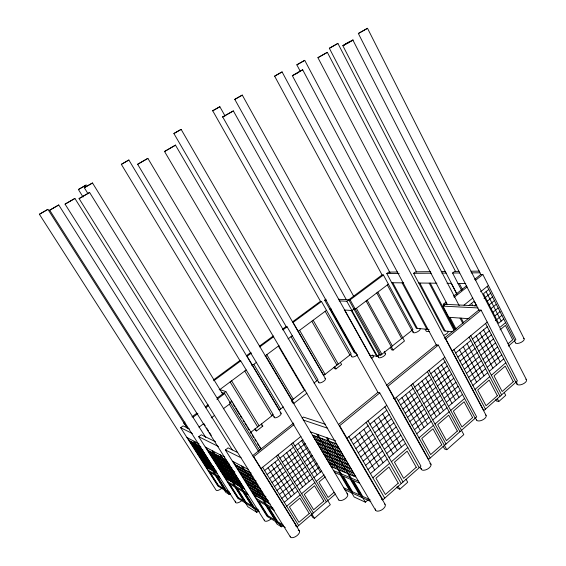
<?xml version="1.0" encoding="UTF-8"?>
<svg xmlns="http://www.w3.org/2000/svg" width="566" height="566" viewBox="0 0 566 566"><rect width="100%" height="100%" fill="white"/><g stroke="black" fill="none" stroke-linecap="round" stroke-linejoin="round"><path stroke-width="0.85" d="M173.889 133.519L181.127 129.381L173.889 133.519L286.382 326.922M164.543 151.49L175.481 145.158L164.543 151.49L375.668 510.426M524.081 338.673L367.518 28.3L358.356 33.5L480.753 274.425M358.356 33.5L367.518 28.3M352.901 40.08L526.387 379.616M347.552 494.118L147.875 158.367L137.637 164.281L338.716 499.927M137.637 164.281L147.875 158.367M455.672 271.73L337.909 43.419L329.348 48.28L456.826 293.804M459.175 305.605L327.332 52.341L317.922 57.675L447.423 304.671M329.348 48.28L337.909 43.419M317.922 57.675L327.332 52.341M281.083 413.23L128.871 160.008L121.343 164.345L240.083 360.839M486.095 415.387L302.69 69.802L297.539 72.957M121.343 164.345L128.871 160.008M299.435 530.936L89.626 192.49L79.07 198.595L290.351 536.915M292.304 75.681L300.03 71.111M79.07 198.595L89.626 192.49M396.964 486.909L397.799 488.359L399.865 489.201L407.725 482.232L406.063 479.324M495.752 399.631L496.488 401.039L498.795 401.499L505.728 395.351L504.264 392.535M443.051 446.192L444.628 449.05L446.807 449.715L463.809 434.624L428.978 370.334M381.526 499.226L382.871 499.82L420.955 466.165L379.772 392.917L377.763 392.45L338.433 424.528M416.675 272.076L304.741 60.35L296.839 64.835L300.157 71.068M316.903 434.179L354.175 497.019L365.374 502.198L368.013 499.884M372.853 477.789L389.599 463.306M391.439 461.715L407.803 447.557M418.989 437.872L433.422 425.391M435.006 424.019L449.156 411.786M450.706 410.442L464.58 398.45M474.994 389.422L489.746 376.673M491.366 375.272L505.799 362.785M232.258 449.885L74.903 198.447L65.062 204.135L264.449 520.564M311.102 514.671L312.793 517.423L314.441 518.336L330.311 504.695L292.983 442.803M370.447 473.65L387.236 459.189M389.083 457.597L405.497 443.461M416.718 433.797L431.186 421.33M432.778 419.965L446.963 407.746M448.52 406.402L462.429 394.431M472.879 385.425L487.666 372.69M489.286 371.289L503.761 358.823M222.82 394.205L92.506 182.981L84.299 187.714L88.02 193.714M295.572 525.842L297.171 526.797L335.504 493.991M368.027 469.497L384.866 455.057M386.72 453.472L403.183 439.358M414.432 429.707L428.943 417.262M430.542 415.89L444.763 403.7M446.326 402.355L460.271 390.398M470.749 381.406L485.578 368.692M487.206 367.299L501.724 354.854M296.839 64.835L304.741 60.35M334.082 492.314L328.103 497.429L318.884 482.126L325.238 476.791M365.608 465.337L382.496 450.918M384.349 449.333L400.862 435.24M412.147 425.604L426.693 413.18M428.299 411.815L442.562 399.638M444.133 398.294L458.113 386.359M468.62 377.38L483.484 364.695M485.119 363.294L499.672 350.87M508.027 343.781L512.697 339.798L505.388 325.408L500.047 329.886M508.318 346.123L515.881 339.657L482.84 274.489L480.782 274.496L474.641 279.371M363.174 461.156L380.111 446.765M381.972 445.18L398.535 431.108M409.848 421.486L424.443 409.084M426.049 407.718L440.348 395.563M441.926 394.226L455.948 382.312M466.483 373.348L481.39 360.676M483.031 359.283L497.62 346.88M275.317 521.371L276.993 524.052L281.451 526.819L282.781 525.694M360.74 456.974L377.727 442.598M379.595 441.02L396.2 426.969M407.548 417.361L422.179 404.98M423.793 403.615L438.134 391.481M439.711 390.144L453.776 378.244M464.339 369.301L479.289 356.651M480.93 355.257L495.561 342.876M358.292 452.772L375.329 438.417M377.204 436.846L393.858 422.809M405.235 413.222L419.915 400.862M421.528 399.497L435.912 387.385M437.497 386.047L451.597 374.176M462.189 365.24L477.18 352.611M478.829 351.224L493.502 338.864M286.7 506.209L300.129 494.946M301.607 493.701L314.809 482.628M316.267 481.411L324.077 474.86M355.844 448.562L372.93 434.228M374.805 432.657L391.509 418.649M402.921 409.069L417.644 396.731M419.257 395.372L433.683 383.274M435.275 381.944L449.411 370.086M460.038 361.172L475.065 348.564M476.721 347.177L491.43 334.846M65.062 204.135L74.903 198.447M500.422 326.971L505.608 322.62M84.299 187.714L92.506 182.981M353.382 444.338L370.518 430.026M372.407 428.455L389.153 414.468M400.601 404.909L415.359 392.592M416.986 391.233L431.448 379.156M433.04 377.826L447.218 365.99M457.873 357.089L472.943 344.503M474.605 343.123L489.357 330.806M284.274 502.29L297.744 491.04M299.223 489.802L312.46 478.737M313.925 477.52L321.75 470.983M503.754 318.969L498.554 323.313L483.47 293.733L488.776 289.452M350.913 440.1L368.105 425.816M369.994 424.245L386.797 410.279M398.273 400.735L413.074 388.432M414.701 387.08L429.212 375.025M430.804 373.702L445.025 361.886M455.708 352.993L470.82 340.435M472.483 339.055L487.276 326.759M281.84 498.363L295.346 487.128M296.832 485.89L310.111 474.839M311.569 473.622L319.422 467.092M495.377 320.738L501.901 315.312M212.462 450.805L247.908 506.782L256.837 512.336L258.726 510.773M346.965 438.247L386.741 405.313M444.805 357.231L394.707 398.712L393.342 398.393M452.241 351.069L487.227 322.096M279.399 494.422L292.947 483.201M294.433 481.963L307.748 470.933M309.213 469.716L317.087 463.193M494.811 315.97L500.04 311.647M492.936 312.291L498.172 307.968M276.958 490.467L290.535 479.26M292.035 478.029L305.378 467.014M306.85 465.797L314.746 459.281M274.503 486.505L288.122 475.313M289.622 474.082L303.008 463.08M304.48 461.87L312.397 455.361M491.055 308.597L496.304 304.282M379.772 392.917L339.65 425.689L382.871 499.82M438.317 345.076L387.802 386.352L428.611 459.394L476.671 416.923L438.317 345.076L436.16 344.814L386.451 385.361M481.086 310.133L445.81 338.949L483.817 410.605L517.409 380.918L481.086 310.133L478.822 310.005L444.31 338.157M272.041 482.529L285.696 471.358M287.203 470.127L300.624 459.139M302.103 457.929L310.041 451.435M489.166 304.897L494.429 300.588M269.572 478.546L283.269 467.389M284.776 466.158L298.24 455.184M299.718 453.982L307.685 447.494M487.269 301.183L492.547 296.888M474.832 306.015L476.176 304.925L474.251 301.183L468.846 305.548M484.043 298.544L490.665 293.174M267.102 474.549L280.835 463.405M282.349 462.174L295.848 451.222M297.334 450.02L305.315 443.539M78.398 189.518L86.152 185.047L78.398 189.518L83.068 197.018M264.619 470.544L278.394 459.415M279.908 458.184L293.443 447.246M294.936 446.043L302.944 439.577M261.046 468.521L300.978 436.358M224.235 489.93L225.742 492.293L229.117 494.387L230.312 493.425M205.741 437.44L58.751 204.977L49.695 210.205L235.597 502.367M233.355 110.915L222.714 116.936L233.355 110.915L431.002 464.332M390.045 272.777L282.073 71.917L274.63 76.148L382.503 275.72M463.986 305.124L472.801 298.027M480.569 291.78L488.416 285.469M390.215 347.234L391.665 349.852L393.122 350.064L404.485 341.001L377.847 292.12M259.44 450.119L261.103 448.803L225.848 391.552L219.176 389.358M252.231 455.963L293.683 423.043M378.64 354.748L380.819 355.108L412.911 329.61L383.423 274.991L381.979 274.998L346.802 301.261L339.147 300.871M293.995 424.627L253.702 456.663L297.171 526.797M302.117 418.132L303.461 417.057L325.634 424.358M455.368 329.674L443.001 306.142L446.616 303.277M454.137 297.299L467.12 286.983M475.32 280.467L482.84 274.489M369.789 355.172L377.501 356.389L379.425 354.868L348.762 299.789M444.048 305.746L443.27 304.267L446.001 302.103M453.5 296.145L466.455 285.865M49.695 210.205L58.751 204.977M274.63 76.148L282.073 71.917M254.629 429.092L255.507 430.521L256.589 430.967L262.801 426.106L261.485 423.955M333.898 367.27L334.697 368.671L335.949 368.919L341.616 364.49L340.421 362.389M291.617 401.068L292.756 402.985L293.924 403.339L306.906 393.179M285.314 527.526L267.06 516.291L225.388 449.977L228.105 447.862L237.614 452.51M465.733 283.495L457.972 283.417L452.595 273.017L454.668 271.397L458.969 271.355M250.144 432.799L273.286 414.751L240.741 360.903L239.694 360.662L213.509 379.913M283.333 406.919L279.385 409.996L247.066 356.262L251.283 353.163M292.021 400.141L305.032 389.995M313.996 382.998L317.979 379.892L287.089 326.815L285.943 326.674L282.434 329.249M187.459 428.519L47.912 209.356L39.394 214.273L215.993 490.007A4.493 1.755 -34.8 0 0 221.377 488.585M39.394 214.273L47.912 209.356M259.263 511.494L237.819 498.292L198.716 436.69L201.263 434.759L215.54 441.735M453.118 331.768L444.147 330.919L413.647 273.328L415.628 271.822L430.627 271.659M229.499 402.907L231.784 401.181L231.176 400.976L232.088 402.461M353.941 309.029L351.96 310.529L344.241 309.991M198.977 427.153L203.81 423.51L205.21 425.731M211.224 417.906L214.627 415.338M223.315 408.779L230.61 403.268M388.375 284.167L355.285 309.142L353.906 309.05M184.962 422.059L183.554 423.113L184.53 423.58L187.65 428.469M191.98 416.824L196.897 413.152M205.316 406.862L208.125 404.768M217.252 397.948L225.848 391.552M192.978 417.262L197.909 413.583M205.649 407.796L208.465 405.695M216.912 399.384L224.652 393.596L259.61 450.31M338.56 299.287L350.128 299.853L383.423 274.991M230.581 493.835L217.952 486.06L180.653 427.691L183.073 425.88L189.362 428.95M429.078 329.49L416.293 328.287L386.797 273.534L388.715 272.105L397.551 272.013M242.283 95.095L234.833 99.361L242.283 95.095L353.877 296.612M219.424 389.875L246.217 369.966M256.695 362.19L252.507 365.303L251.431 365.049M265.065 355.972L279.024 345.6M288.101 338.857L292.282 335.744M298.232 331.329L326.49 310.331M356.693 353.099L354.351 352.731L324.686 300.143L325.974 299.202M246.705 355.519L250.908 352.427M259.32 346.25L273.328 335.949M292.615 321.771L320.278 301.437L321.502 301.501L351.189 353.991L323.766 375.378L293.068 322.422L321.502 301.501M213.785 380.741L240.741 360.903M259.709 346.958L273.753 336.629M282.88 329.914L287.089 326.815M219.841 106.719L212.717 110.766L219.841 106.719L225.042 115.959M352.936 40.066L351.776 40.816M342.904 45.634L344.078 44.877M344.05 44.884L348.854 42.117M350.786 41.417L351.811 40.809M345.034 44.297L347.531 42.853M350.821 41.403L348.288 42.86M346.951 43.61L348.316 42.846M296.188 73.714L297.575 72.936M348.819 42.125L350.106 41.424M346.986 43.596L344.567 44.898M296.223 73.693L293.011 75.398M350.078 41.438L352.109 40.37M299.994 71.125L301.112 70.531M343.682 45.358L344.602 44.891M301.077 70.552L302.69 69.802M352.073 40.384L353 39.974M343.088 45.641L343.718 45.344M293.046 75.384L292.339 75.667L436.52 345.26M441.211 271.546L445.626 271.496M470.99 271.227L479.586 271.128M386.797 273.534L399.143 273.435M413.647 273.328L431.25 273.187M441.813 273.102L446.213 273.067M452.595 273.017L459.67 272.961M471.16 272.869L479.996 272.798M391.757 282.745L403.707 282.866M418.776 283.021L436.902 283.205M447.055 283.304L451.569 283.354M445.265 304.345L476.862 305.845M443.27 304.267L445.251 304.359M324.686 300.143L326.391 300.228M443.001 306.142L478.022 307.925M329.667 308.979L331.386 309.093M448.859 317.293L469.122 318.708M429.481 331.648L426.325 331.336L425.137 329.122M221.893 392.712L224.652 393.596M303.22 420.022L327.742 428.271M310.21 431.773L335.666 440.893M318.856 437.468L312.602 435.19L331.358 466.731L337.817 469.433M319.797 437.808L328.464 440.964M329.447 441.324L336.204 443.779L355.703 476.926L348.734 474.004M314.965 439.174L321.247 441.501M322.195 441.855L330.898 445.081M331.881 445.449L338.666 447.968M317.328 443.143L323.639 445.527M324.587 445.888L333.317 449.192M334.315 449.567L341.121 452.142M319.684 447.098L326.016 449.538M326.971 449.906L335.737 453.281M336.735 453.67L343.569 456.302M261.704 425.682L262.801 426.106M322.033 451.045L328.386 453.543M329.348 453.918L338.15 457.363M339.147 457.76L346.01 460.448M324.375 454.986L330.756 457.533M331.718 457.915L340.555 461.439M341.553 461.835L348.444 464.587M326.709 458.913L333.112 461.509M334.082 461.898L342.946 465.5M343.958 465.903L350.87 468.712M329.037 462.825L335.468 465.478M336.437 465.875L345.338 469.547M346.35 469.964L353.29 472.822M338.786 469.844L347.722 473.579M333.678 470.629L340.152 473.381M341.128 473.799L350.099 477.605M351.118 478.044L358.108 481.008M334.831 472.568L340.35 474.931L349.547 490.439L343.505 487.701M359.304 483.053L353.325 480.492L362.714 496.403L370.114 499.75M261.103 448.803L259.546 447.027M344.524 489.569L370.787 501.54M225.388 449.977L241.144 457.83M180.653 427.691L192.355 433.528M198.716 436.69L218.426 446.517M186.936 437.532L199.055 443.836M205.309 447.083L224.681 457.158M232.428 461.184L248.594 469.589M189.362 440.61L195.702 443.942M196.423 444.324L200.817 446.638M207.835 450.324L214.316 453.734M215.052 454.116L221.822 457.682M222.594 458.085L226.096 459.925L244.618 489.3L240.96 487.185M235.279 464.75L243.656 469.157M244.611 469.66L251.198 473.126M191.492 443.942L197.874 447.345M198.595 447.727L203.017 450.083M210.071 453.847L216.587 457.321M217.33 457.71L224.136 461.34M224.907 461.757L229.626 464.269M237.663 468.549L246.09 473.042M247.052 473.551L252.924 476.685M193.622 447.274L200.031 450.734M200.76 451.13L204.078 452.92M212.3 457.356L218.851 460.894M219.594 461.297L226.442 464.997M227.221 465.415L231.961 467.976M240.041 472.334L248.509 476.912M249.479 477.428L256.129 481.022M195.744 450.593L202.189 454.123M202.925 454.519L206.265 456.345M214.528 460.865L221.115 464.467M221.858 464.877L228.742 468.641M229.527 469.065L234.897 472.002M242.411 476.112L250.929 480.767M251.898 481.298L257.834 484.546M197.859 453.904L204.34 457.498M205.076 457.901L208.437 459.762M216.743 464.361L223.365 468.025M224.122 468.443L231.041 472.27M231.827 472.709L235.406 474.69M244.781 479.876L253.342 484.616M254.311 485.154L260.282 488.458M199.968 457.208L206.491 460.865M207.227 461.276L210.602 463.172M218.957 467.849L225.615 471.577M226.372 472.002L233.326 475.9M234.119 476.339L237.713 478.355M247.137 483.633L255.74 488.451M256.723 489.003L262.716 492.363M202.076 460.512L208.628 464.226M209.378 464.644L213.92 467.219M221.165 471.329L227.857 475.122M228.622 475.553L235.612 479.515M236.404 479.968L240.019 482.013M249.493 487.383L258.138 492.279M259.122 492.837L265.914 496.686M204.177 463.802L210.764 467.573M211.514 468.004L216.085 470.622M223.372 474.796L230.1 478.652M230.857 479.091L237.89 483.123M238.682 483.576L242.319 485.663M251.842 491.118L260.53 496.099M261.52 496.665L268.341 500.577M206.279 467.077L212.901 470.919M213.651 471.358L217.082 473.346L199.706 446.05M225.565 478.263L232.329 482.182M233.093 482.628L240.161 486.718M254.184 494.847L262.914 499.905M263.912 500.486L270.187 504.122M208.366 470.353L215.023 474.258M215.78 474.697L219.226 476.721M227.758 481.716L234.557 485.699M235.329 486.152L242.425 490.305M243.231 490.779L246.903 492.929M256.518 498.561L265.291 503.705M266.289 504.285L273.18 508.325M220.301 478.404L217.606 476.82L226.025 490.029L229.485 492.144M248.042 494.741L245.177 493.05L254.134 507.249L258.556 509.959M274.383 510.256L268.489 506.782L277.892 521.802L283.028 524.951M187.622 437.886L218.695 486.519M198.058 445.18L215.356 472.348M227.603 492.003L229.117 494.387M194.654 441.544L226.301 491.203M193.933 441.169L225.523 490.722M194.096 443.1L211.217 469.943M192.504 442.258L209.554 468.981M190.926 441.43L207.906 468.025M209.434 451.166L227.235 479.225M206.01 447.451L238.576 498.759M218.405 455.885L236.595 484.652M216.721 454.993L234.833 483.633M213.198 451.187L246.33 503.535M212.675 452.864L230.617 481.185M211.047 452.008L228.912 480.201M206.611 427.953L208.479 430.917M209.413 432.396L211.274 435.36M224.334 459.005L242.779 488.239M220.705 455.092L256.837 512.336M219.941 454.689L253.603 508.006M220.103 456.776L238.364 485.678M239.418 466.929L258.499 497.344M237.338 465.832L256.327 496.085M233.334 461.658L268.029 516.892M248.976 471.959L268.454 503.117M246.783 470.806L266.169 501.794M279.76 524.109L281.451 526.819M242.63 466.49L278.04 523.048M241.675 465.995L277.015 522.418M241.526 468.04L260.693 498.618M262.596 467.268L298.657 525.524M233.008 403.947L234.833 406.919M235.753 408.404L239.411 414.347M240.324 415.833L241.696 418.062M243.069 420.29L243.988 421.776M244.901 423.262L246.734 426.233M247.646 427.719L249.019 429.948M250.391 432.176L251.311 433.662M252.224 435.148L253.596 437.377M254.969 439.598L255.882 441.084M257.254 443.312L258.627 445.541M229.35 404.216L258.393 451.272M268.086 467.742L287.662 499.46M255.266 428.809L256.589 430.967M274.97 462.181L294.391 493.835M271.531 464.955L291.037 496.644M231.593 380.833L259.094 425.816M276.399 456.154L314.441 518.336M230.114 381.93L257.664 426.934M283.311 455.439L302.555 487.022M277.92 454.93L313.366 512.938M286.7 452.694L305.866 484.248M272.508 414.496L274.34 417.517M244.767 371.041L271.878 415.847M290.082 449.97L309.17 481.489M291.483 444.006L326.384 501.794M301.614 440.645L320.455 472.065M253.823 364.327L280.658 409.006M298.282 443.341L317.193 474.789M316.748 436.697L335.645 468.528M266.834 354.656L293.273 399.164M314.668 435.94L333.487 467.622M265.539 355.618L293.924 403.339M326.264 440.164L345.458 472.631M324.092 439.372L343.208 471.697M321.934 438.586L340.987 470.763M317.844 434.511L352.682 493.283M278.38 346.081L304.48 390.42M333.933 442.952L353.354 475.942M331.676 442.131L351.033 474.966M327.459 437.957L365.374 502.198M326.483 437.603L361.808 497.443M317.505 380.423L318.842 382.715M291.03 336.678L316.755 380.84M348.904 436.641L384.724 498.179M175.481 145.158L385.029 504.228M355.25 436.499L374.671 470.006M359.551 432.919L378.88 466.384M299.612 330.303L325.089 374.345M181.127 129.381L325.365 378.576M363.839 429.353L383.069 462.776M334.747 366.818L335.949 368.919M366.131 422.377L401.23 483.597M398.188 486.286L399.865 489.201M313.161 320.236L338.242 364.087M311.816 321.233L336.933 365.105M368.027 420.807L403.042 481.991M374.225 420.729L393.214 454.038M325.167 311.314L349.901 354.988M378.435 417.227L397.332 450.494M212.717 110.766L320.462 301.261M350.439 354.259L351.741 356.566M382.623 413.746L401.428 446.97M222.714 116.936L377.862 392.196M420.333 467.544L421.203 469.08M330.36 309.022L355.059 352.844M384.866 406.862L419.18 467.728M396.37 397.332L430.21 457.979M372.414 354.967L373.496 356.913L371.6 358.42L344.531 310.012M350.128 299.853L380.819 355.108M401.994 397.643L420.354 430.655M234.777 99.361L346.173 299.414M377.572 355.802L378.435 357.344M346.802 301.261L377.501 356.389M351.21 310.472L376.715 356.269M384.236 351.429L385.517 353.743M405.709 394.559L423.984 427.535M356.375 308.321L381.873 354.266M409.402 391.488L427.592 424.429M367.178 300.164L392.351 345.946M412.84 383.698L446.001 444.027M366.11 300.978L393.122 350.064M411.206 385.05L446.807 449.715M418.352 384.045L436.351 416.887M376.786 292.919L401.669 338.546M421.988 381.024L439.902 413.831M427.38 371.657L459.953 431.695M425.611 378.017L443.44 410.782M411.885 330.077L413.145 332.412M387.328 284.96L411.899 330.417M392.79 282.759L417.34 328.386M437.95 367.766L455.503 400.388M434.384 370.723L452.022 403.388M441.494 364.815L458.976 397.403M475.298 417.715L476.537 420.057M443.235 358.533L475.171 418.253M402.101 282.851L426.948 329.292M453.939 349.661L485.451 409.161M459.514 349.83L476.6 382.213M419.809 283.035L445.209 331.018M449.963 317.363L456.069 329.002M430.259 283.134L454.753 329.709M463.299 346.689L480.308 379.022M429.198 283.127L454.066 330.381M497.316 398.676L498.795 401.499M467.07 343.555L483.994 375.852M470.749 335.737L501.596 394.891M461.177 318.149L463.618 322.825M460.038 318.071L462.875 323.519M469.087 337.117L499.997 396.306M451.286 283.347L456.953 294.278M476.204 335.963L492.929 368.148M457.986 283.417L461.608 290.415M479.911 332.879L496.559 365.028M342.862 45.719L479.027 310.401M515.817 381.866L517.02 384.222M471.556 303.362L472.709 305.605M483.605 329.815L500.167 361.915M459.281 283.432L462.5 289.665M485.578 323.462L515.838 382.305M486.13 291.589L501.165 321.134M487.234 286.417L514.749 340.626M514.352 340.562L515.548 342.925M384.823 353.283A3.983 1.457 -28.5 0 1 382.864 356.729A3.983 1.457 -28.5 0 1 378.449 356.913M347 493.693A5.292 2.561 -32.3 0 1 344.673 499.099A5.292 2.561 -32.3 0 1 338.475 499.29M419.901 328.556A3.948 1.415 -27.4 0 1 416.781 332.136A3.948 1.415 -27.4 0 1 413.336 331.52M241.385 500.91A4.747 1.967 -34.8 0 1 236.906 502.962A4.747 1.967 -34.8 0 1 235.746 501.101M448.067 331.45A4.167 1.557 -26.6 0 1 444.098 335.157M523.607 338.334A4.79 1.974 -24.1 0 1 521.067 342.402A4.79 1.974 -24.1 0 1 515.378 342.437M525.878 379.185A5.236 2.384 -23.9 0 1 522.475 384.208A5.236 2.384 -23.9 0 1 516.984 382.913M384.378 503.754A5.625 2.915 -31.3 0 1 381.604 509.987A5.625 2.915 -31.3 0 1 375.378 508.876M429.905 463.335A5.462 2.752 -28.6 0 1 427.606 469.037A5.462 2.752 -28.6 0 1 421.154 468.315M270.845 519.079A5.115 2.306 -34.9 0 1 266.43 521.236A5.115 2.306 -34.9 0 1 264.336 519.921M298.19 530.186A5.441 2.632 -34.8 0 1 296.74 535.861A5.441 2.632 -34.8 0 1 290.188 536.207M485.628 414.878A5.32 2.547 -25.7 0 1 482.501 419.993A5.32 2.547 -25.7 0 1 476.416 419.385M324.983 378.392A3.877 1.387 -30.3 0 1 322.705 381.909A3.877 1.387 -30.3 0 1 318.771 381.93M357.712 354.585A3.806 1.337 -29.2 0 1 353.679 356.884A3.806 1.337 -29.2 0 1 351.783 356.156M280.198 412.932A3.997 1.457 -31.9 0 1 280.538 414.906A3.997 1.457 -31.9 0 1 276.194 417.666A3.997 1.457 -31.9 0 1 274.369 416.633M398.245 483.173L385.389 494.507L375.93 478.228L388.934 466.957L398.245 483.173M416.265 467.283L403.692 478.369L394.445 462.181L407.159 451.159L416.265 467.283M441.77 444.791L430.684 454.562L421.741 438.508L432.948 428.795L441.77 444.791M457.335 431.066L446.468 440.645L437.702 424.677L448.689 415.154L457.335 431.066M472.596 417.602L461.948 426.997L453.352 411.114L464.12 401.775L472.596 417.602M497.365 395.761L486.038 405.751L477.704 389.995L489.158 380.062L497.365 395.761M513.263 381.739L502.169 391.523L494.012 375.852L505.226 366.138L513.263 381.739M309.262 513.518L298.947 522.326L289.41 506.903L299.839 498.137L309.262 513.518M323.787 501.108L313.649 509.768L304.275 494.408L314.526 485.791L323.787 501.108M350.269 479.183L343.279 476.19L352.519 491.79L359.608 494.995L350.269 479.183M215.335 475.475L210.142 472.419L218.405 485.359L223.704 488.607L215.335 475.475M234.897 487.001L229.598 483.88L238.251 497.514L243.656 500.832L234.897 487.001M242.75 491.628L237.218 488.366L246.019 502.275L251.665 505.735L242.75 491.628M265.482 505.006L258.641 500.981L267.86 515.654L274.828 519.928L265.482 505.006"/></g></svg>
